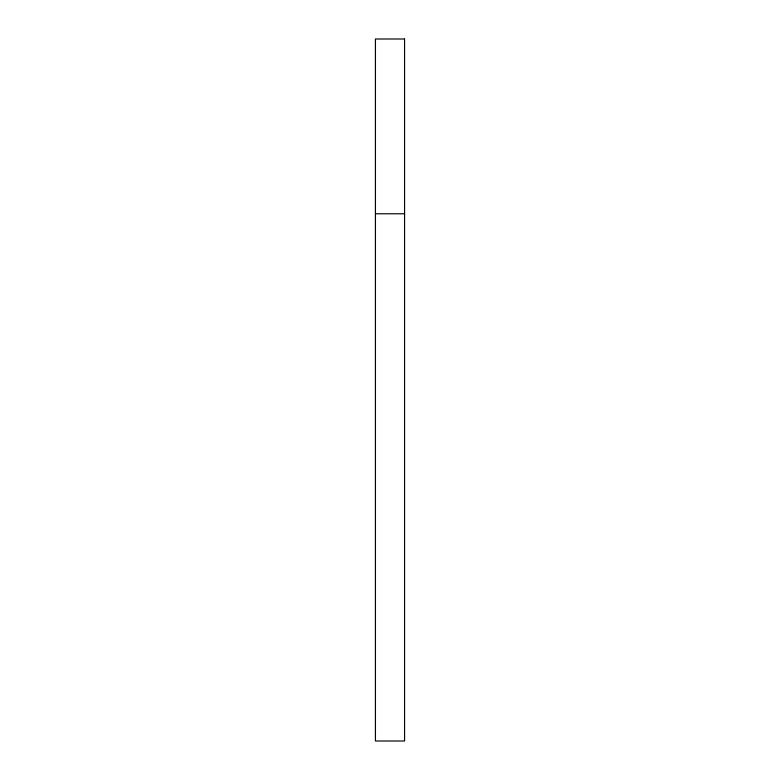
<?xml version="1.0" encoding="UTF-8"?>
<svg xmlns="http://www.w3.org/2000/svg" width="780" height="780" viewBox="0 0 780 780"><rect width="100%" height="100%" fill="white"/><g stroke="black" fill="none" stroke-linecap="round" stroke-linejoin="round"><path stroke-width="1.17" d="M375.433 213.769L404.566 213.769M404.566 39L375.433 39L375.433 741L404.566 741L404.566 39"/></g></svg>
